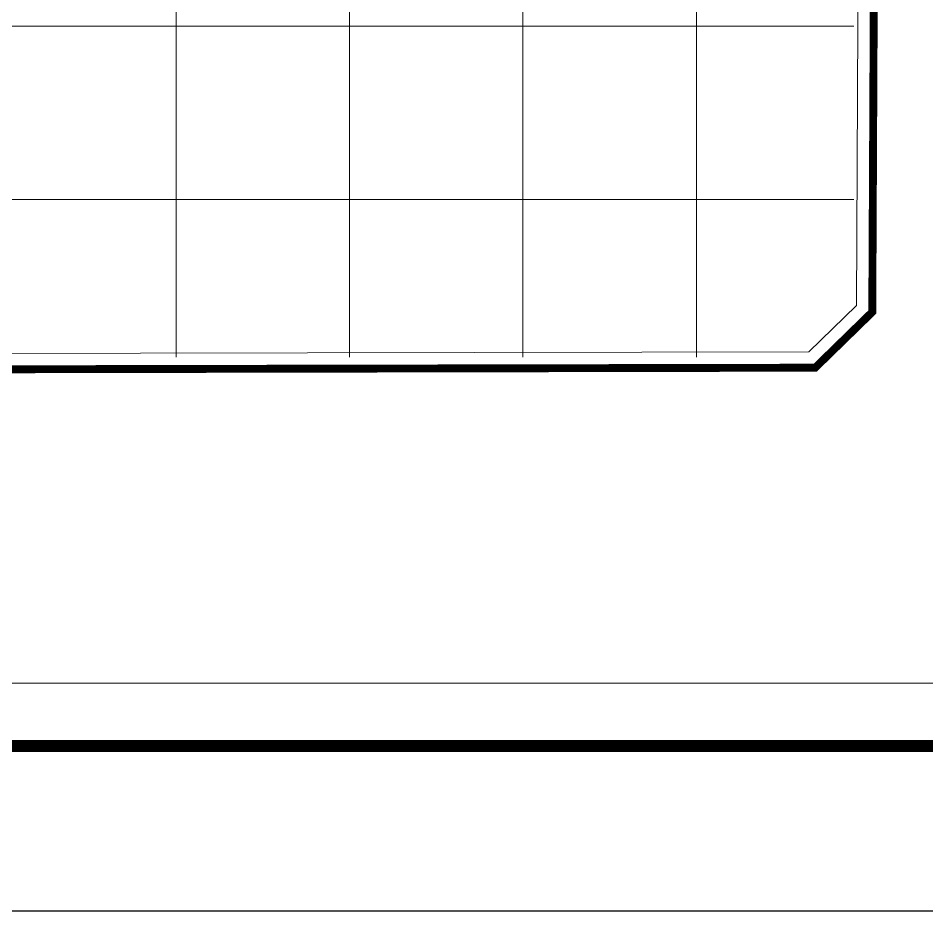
# Model space of a CAD drawing. Header units: millimetres. Extents: x 4739419 to 5837985, y 2291271 to 3446271.
# Drawn here: x 4999085 to 5056734, y 2291271 to 2347891 of the extents above; entities that cross this region are included whole.
import ezdxf

# ---------------------------------------------------------------- set-up
doc = ezdxf.new("R2010")
doc.units = ezdxf.units.MM
doc.linetypes.add('XR-평면도$0$PHANTOM', pattern=[63.5, 31.75, -6.35, 6.35, -6.35, 6.35, -6.35])
doc.layers.get('0').update_dxf_attribs({"color": 255})
doc.layers.add('!!xref plan', color=9, linetype='Continuous')
doc.layers.add('!!출력', color=9, linetype='Continuous', plot=False)
for name, color, linetype, lineweight in [('FORM(미추홀)$0$A-BORD-SHEET', 9, 'Continuous', 25), ('XR-평면도$0$A-BOND-LIN1', 9, 'Continuous', 25), ('XR-평면도$0$A-CNTL', 9, 'Continuous', 15), ('XR-평면도$0$A-STXS-SETB', 9, 'Continuous', 20)]:
    doc.layers.add(name, color=color, linetype=linetype, lineweight=lineweight)
doc.layers.add('FORM(미추홀)$0$A-XXXX-NPLT', color=9, linetype='Continuous', lineweight=15, plot=False)
doc.layers.add('XR-평면도$0$A-XXXX-NPLT', color=9, linetype='Continuous', lineweight=15, plot=False)

# ---------------------------------------------------------------- blocks, each defined once
blk = doc.blocks.new('FORM(미추홀)$0$SHHET')
at = {"layer": 'FORM(미추홀)$0$A-BORD-SHEET', "const_width": 750}
blk.add_lwpolyline([(411950, 286550), (10450, 286550), (10450, 10450), (411950, 10450)], close=True, dxfattribs=at)
at = {"layer": 'FORM(미추홀)$0$A-XXXX-NPLT'}
for points in [[(0, 0), (0, 297000), (420000, 297000), (420000, 0)], [(14450, 282550), (373825, 282550), (373825, 14450), (14450, 14450)]]:
    blk.add_lwpolyline(points, close=True, dxfattribs=at)
blk = doc.blocks.new('FORM(미추홀)')
blk.add_blockref('FORM(미추홀)$0$SHHET', (0, 0))
blk = doc.blocks.new('XR-평면도$0$중심선(210216)')
at = {"layer": 'XR-평면도$0$A-CNTL', "ltscale": 300}
for points in [[(143000, 206000), (143000, -10000)], [(154000, 206000), (154000, -10000)], [(165000, 206000), (165000, -10000)], [(176000, 206000), (176000, -10000)], [(-10000, 11000), (186000, 11000)], [(-10000, 0), (186000, 0)]]:
    blk.add_lwpolyline(points, dxfattribs=at)

msp = doc.modelspace()

# ---------------------------------------------------------------- linework, layer by layer
at = {"layer": '!!출력'}
msp.add_lwpolyline([(4739418.8, 2291270.6), (5159418.8, 2291270.6), (5159418.8, 2588270.6), (4739418.8, 2588270.6)], close=True, dxfattribs=at)
at = {"layer": 'XR-평면도$0$A-BOND-LIN1', "linetype": 'XR-평면도$0$PHANTOM', "ltscale": 200, "const_width": 500}
for points in [[(4884772.6, 2539757.8), (4921542, 2540784.6), (4921542, 2540784.6), (4921542, 2540784.6), (4935549.5, 2537955.9), (4941040.8, 2536847), (4987814.3, 2536810), (4995466.5, 2538404.9), (5005838.2, 2540236.1), (5013550.5, 2541414), (5050167.9, 2542155), (5053756.1, 2538505.8), (5053755.1, 2537761.7), (5053754.7, 2536409.8), (5053875.3, 2532711.3), (5053636.9, 2454061), (5053514.7, 2378819.3), (5053273, 2329251.9), (5049652, 2325720.6), (4857413.1, 2325346.1)], [(4884772.6, 2539757.8), (4921542, 2540784.6), (4921542, 2540784.6), (4921542, 2540784.6), (4935549.5, 2537955.9), (4941040.8, 2536847), (4987814.3, 2536810), (4995466.5, 2538404.9), (5005838.2, 2540236.1), (5013550.5, 2541414), (5050167.9, 2542155), (5053756.1, 2538505.8), (5053755.1, 2537761.7), (5053754.7, 2536409.8), (5053875.3, 2532711.3), (5053636.9, 2454061), (5053514.7, 2378819.3), (5053273, 2329251.9), (5049652.1, 2325720.6), (4857413.1, 2325346.1)], [(4884772.6, 2539757.8), (4921542, 2540784.6), (4921542, 2540784.6), (4921542, 2540784.6), (4935549.5, 2537955.9), (4941040.8, 2536847), (4987814.3, 2536810), (4995466.5, 2538404.9), (5005838.2, 2540236.1), (5013550.5, 2541414), (5050167.9, 2542155), (5053756.1, 2538505.8), (5053755.1, 2537761.7), (5053754.7, 2536409.8), (5053875.3, 2532711.3), (5053636.9, 2454061), (5053514.7, 2378819.3), (5053273, 2329251.9), (5049652.1, 2325720.6), (4857413.1, 2325346.1)]]:
    msp.add_lwpolyline(points, dxfattribs=at)
at = {"layer": 'XR-평면도$0$A-STXS-SETB', "color": 4, "ltscale": 500}
for points in [[(4844843, 2448034.3), (4871793.3, 2529201.4), (4885107, 2538766.7), (4921455.8, 2539781.8), (4935351.6, 2536975.7), (4940940.5, 2535847.1), (4987917, 2535810), (4995655.5, 2537422.8), (5006000.7, 2539249.3), (5013636.5, 2540415.6), (5049757.1, 2541146.5), (5052755.5, 2538097.1), (5052755.1, 2537762.5), (5052754.7, 2536393.6), (5052875.3, 2532696.5), (5052636.9, 2454063.4), (5052514.7, 2378822.5), (5052275, 2329675.5), (5049244.3, 2326719.8), (4858406.9, 2326348), (4858273.2, 2347939.8), (4826596.4, 2393257.5), (4844842.7, 2448033.4, 0.0002413)], [(4844843, 2448034.3), (4871793.3, 2529201.4), (4885107, 2538766.7), (4921455.8, 2539781.8), (4935351.6, 2536975.7), (4940940.5, 2535847.1), (4987917, 2535810), (4995655.5, 2537422.8), (5006000.7, 2539249.3), (5013636.5, 2540415.6), (5049757.1, 2541146.5), (5052755.6, 2538097.1), (5052755.1, 2537762.5), (5052754.7, 2536393.6), (5052875.3, 2532696.5), (5052636.9, 2454063.4), (5052514.7, 2378822.5), (5052275, 2329675.5), (5049244.4, 2326719.8), (4858406.9, 2326348), (4858273.2, 2347939.8), (4826596.4, 2393257.5), (4844842.7, 2448033.4, 0.0002413)], [(4844843, 2448034.3), (4871793.3, 2529201.4), (4885107, 2538766.7), (4921455.8, 2539781.8), (4935351.6, 2536975.7), (4940940.5, 2535847.1), (4987917, 2535810), (4995655.5, 2537422.8), (5006000.7, 2539249.3), (5013636.5, 2540415.6), (5049757.1, 2541146.5), (5052755.6, 2538097.1), (5052755.1, 2537762.5), (5052754.7, 2536393.6), (5052875.3, 2532696.5), (5052636.9, 2454063.4), (5052514.7, 2378822.5), (5052275, 2329675.5), (5049244.4, 2326719.8), (4858406.9, 2326348), (4858273.2, 2347939.8), (4826596.4, 2393257.5), (4844842.7, 2448033.4, 0.0002413)]]:
    msp.add_lwpolyline(points, format="xyb", close=True, dxfattribs=at)
at = {"layer": 'XR-평면도$0$A-XXXX-NPLT'}
for points in [[(4739418.8, 2588270.6), (5159418.8, 2588270.6), (5159418.8, 2291270.6), (4739418.8, 2291270.6)], [(4739418.8, 2588270.6), (5159418.8, 2588270.6), (5159418.8, 2291270.6), (4739418.8, 2291270.6)], [(4739418.8, 2588270.6), (5159418.8, 2588270.6), (5159418.8, 2291270.6), (4739418.8, 2291270.6)], [(5113243.8, 2305720.6), (4753868.8, 2305720.6), (4753868.8, 2573820.6), (5113243.8, 2573820.6)], [(5113243.8, 2305720.6), (4753868.8, 2305720.6), (4753868.8, 2573820.6), (5113243.8, 2573820.6)], [(5113243.8, 2305720.6), (4753868.8, 2305720.6), (4753868.8, 2573820.6), (5113243.8, 2573820.6)]]:
    msp.add_lwpolyline(points, close=True, dxfattribs=at)

# ---------------------------------------------------------------- block references
at = {"layer": '!!xref plan'}
msp.add_blockref('FORM(미추홀)', (4739418.8, 2291270.6), dxfattribs=at)
at = {"layer": 'XR-평면도$0$A-CNTL'}
msp.add_blockref('XR-평면도$0$중심선(210216)', (4866111.8, 2336391.2), dxfattribs=at)

doc.saveas('drawing.dxf')
